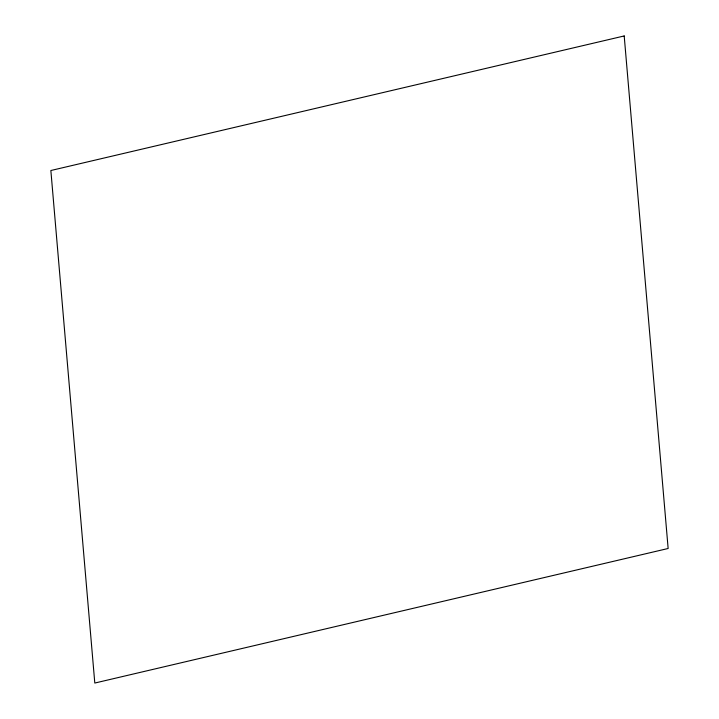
<?xml version="1.0" encoding="UTF-8"?>
<svg xmlns="http://www.w3.org/2000/svg" width="719" height="719" viewBox="0 0 719 719"><rect width="100%" height="100%" fill="white"/><g stroke="black" fill="none" stroke-linecap="round" stroke-linejoin="round"><path stroke-width="1.08" d="M624.2 35.95L50.86 170.511L94.8 683.05L668.14 548.489L624.2 35.95"/></g></svg>
